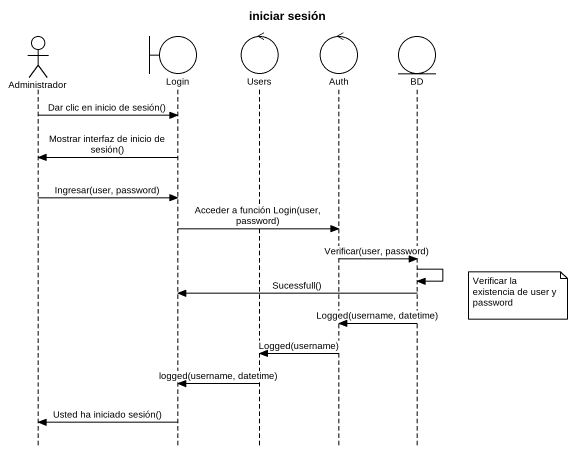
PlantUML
@startuml
title iniciar sesión
hide footbox
actor Administrador
boundary Login
control Users
control Auth
entity BD

Administrador -> Login : Dar clic en inicio de sesión()
Login -> Administrador : Mostrar interfaz de inicio de sesión()
Administrador -> Login : Ingresar(user, password)
Login -> Auth : Acceder a función Login(user, password)
Auth -> BD : Verificar(user, password)
BD -> BD
BD -> Login : Sucessfull()
note right of BD : Verificar la existencia de user y password
BD -> Auth : Logged(username, datetime)
Auth -> Users : Logged(username)
Users -> Login : logged(username, datetime)
Login -> Administrador : Usted ha iniciado sesión()
@enduml
